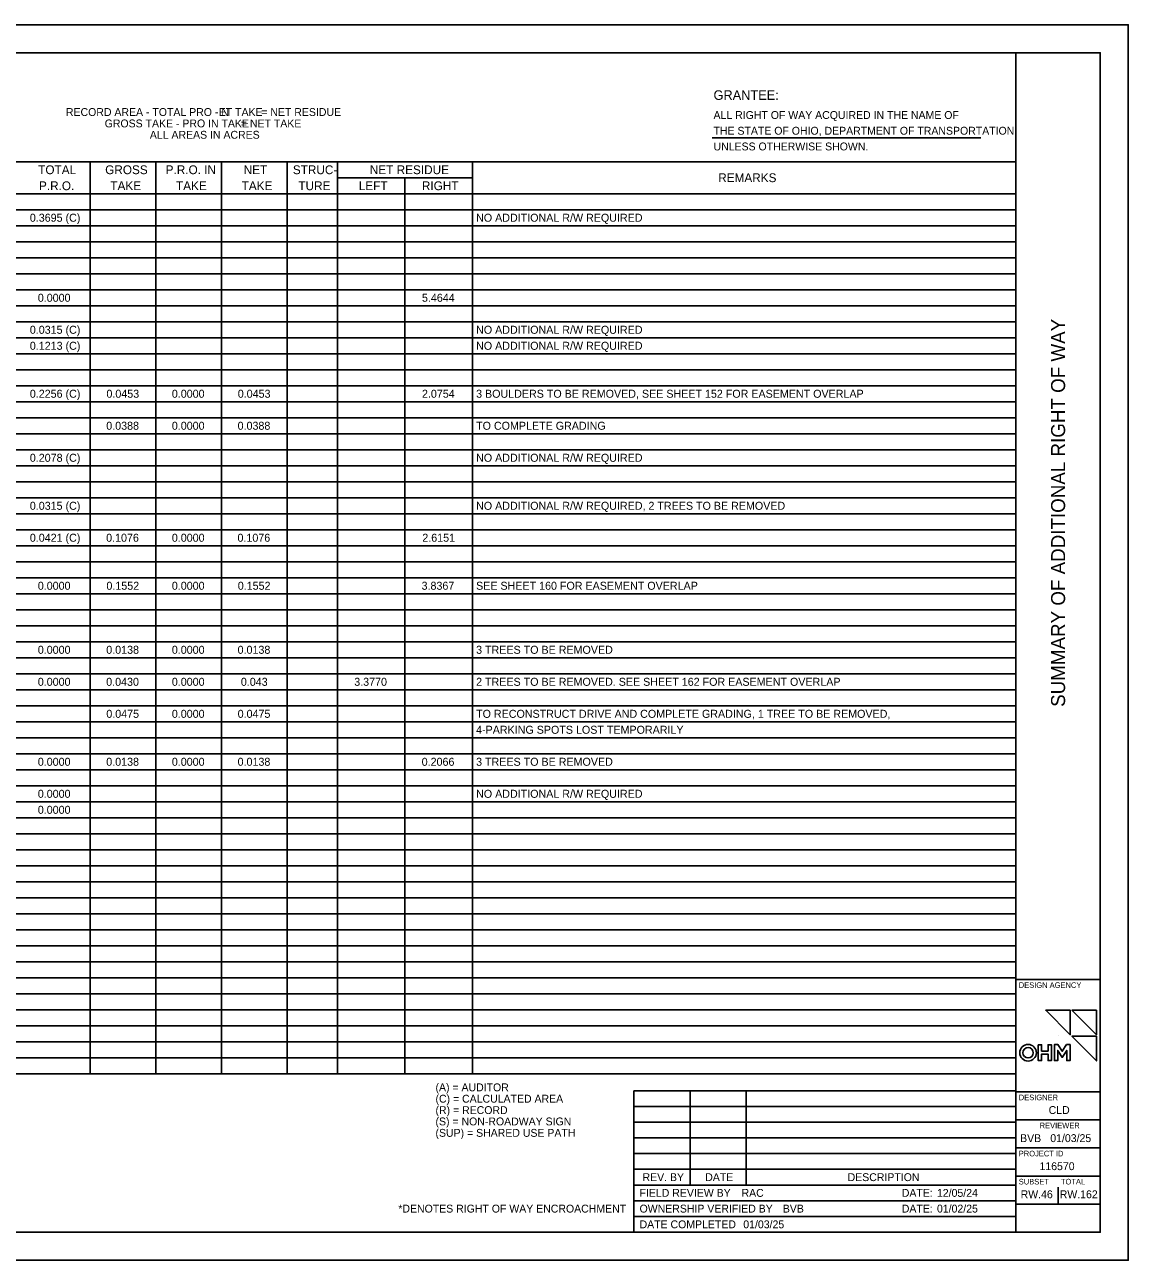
# Model space of a CAD drawing. Extents: x -3.6 to 34, y 0 to 22.
# Drawn here: x 14.35 to 34, y 0 to 22 of the extents above; entities that cross this region are included whole.
import ezdxf

# ---------------------------------------------------------------- set-up
doc = ezdxf.new("R2010")
doc.units = 0
for name, color, linetype in [('Default', 7, 'Continuous'), ('SH_Border', 7, 'Continuous'), ('SH_Cut_Line', 7, 'Continuous'), ('SH_Data', 7, 'Continuous'), ('SH_Text', 7, 'Continuous')]:
    doc.layers.add(name, color=color, linetype=linetype)

msp = doc.modelspace()

# ---------------------------------------------------------------- linework, layer by layer
at = {"layer": 'SH_Border'}
for p, q in [((32, 0.5), (32, 21.5)), ((32, 5), (33.5, 5)), ((32, 3), (33.5, 3)), ((32, 2.5), (33.5, 2.5)), ((32, 2), (33.5, 2)), ((32, 1.5), (33.5, 1.5)), ((32, 1), (33.5, 1))]:
    msp.add_line(p, q, dxfattribs=at)
msp.add_lwpolyline([(1.5, 21.5), (33.5, 21.5), (33.5, 0.5), (1.5, 0.5)], close=True, dxfattribs=at)
at = {"layer": 'SH_Cut_Line'}
msp.add_lwpolyline([(0, 0), (34, 0), (34, 22), (0, 22)], close=True, dxfattribs=at)
at = {"layer": 'SH_Data'}
for p, q in [((32.75, 4), (32.75, 4)), ((32.745, 3.557), (32.745, 3.737)), ((32.745, 3.737), (32.824, 3.613)), ((32.824, 3.613), (32.903, 3.737)), ((32.903, 3.737), (32.903, 3.557)), ((32.75, 1), (32.75, 1.3))]:
    msp.add_line(p, q, dxfattribs=at)
for points in [[(32.53, 4.453), (32.966, 4.015), (32.966, 4.453), (32.53, 4.453)], [(32.997, 4.453), (33.433, 4.015), (33.433, 4.453), (32.997, 4.453)], [(32.997, 3.988), (33.433, 3.55), (33.433, 3.988), (32.997, 3.988)], [(32.824, 3.721), (32.748, 3.84), (32.685, 3.84), (32.685, 3.557), (32.745, 3.557)], [(32.903, 3.557), (32.963, 3.557), (32.963, 3.84), (32.9, 3.84), (32.824, 3.721)]]:
    msp.add_lwpolyline(points, dxfattribs=at)
for points in [[(32.966, 4.453), (32.966, 4.015), (32.53, 4.453)], [(33.433, 4.453), (33.433, 4.015), (32.997, 4.453)], [(33.433, 3.988), (33.433, 3.55), (32.997, 3.988)], [(32.397, 3.838), (32.457, 3.838), (32.457, 3.724), (32.571, 3.724), (32.571, 3.838), (32.631, 3.838), (32.631, 3.556), (32.571, 3.556), (32.571, 3.671), (32.457, 3.671), (32.457, 3.556), (32.397, 3.556)], [(32.397, 3.838), (32.457, 3.838), (32.457, 3.724), (32.571, 3.724), (32.571, 3.838), (32.631, 3.838), (32.631, 3.556), (32.571, 3.556), (32.571, 3.671), (32.457, 3.671), (32.457, 3.556), (32.397, 3.556)], [(32.9, 3.84), (32.963, 3.84), (32.963, 3.557), (32.903, 3.557), (32.903, 3.737), (32.824, 3.613), (32.745, 3.737), (32.745, 3.557), (32.685, 3.557), (32.685, 3.84), (32.748, 3.84), (32.824, 3.721)]]:
    msp.add_lwpolyline(points, close=True, dxfattribs=at)
for radius in [0.148, 0.148, 0.0927, 0.0927]:
    msp.add_circle((32.215, 3.695), radius, dxfattribs=at)
at = {"layer": 'SH_Text'}
for p, q in [((26.592, 19.986), (31.372, 19.986)), ((1.5, 19.56), (32, 19.56)), ((15.516, 19.56), (15.516, 3.605)), ((16.685, 19.56), (16.685, 3.605)), ((17.854, 19.56), (17.854, 3.605)), ((19.024, 19.56), (19.024, 3.605)), ((19.917, 19.56), (19.917, 3.605)), ((22.321, 19.56), (22.321, 3.32)), ((32, 19.56), (32, 3.32)), ((19.917, 19.275), (22.321, 19.275)), ((21.119, 19.275), (21.119, 3.32)), ((1.5, 18.99), (32, 18.99)), ((1.5, 18.705), (32, 18.705)), ((1.5, 18.421), (32, 18.421)), ((1.5, 18.136), (32, 18.136)), ((1.5, 17.851), (32, 17.851)), ((1.5, 17.566), (32, 17.566)), ((1.5, 17.281), (32, 17.281)), ((1.5, 16.996), (32, 16.996)), ((1.5, 16.711), (32, 16.711)), ((1.5, 16.426), (32, 16.426)), ((1.5, 16.141), (32, 16.141)), ((1.5, 15.856), (32, 15.856)), ((1.5, 15.571), (32, 15.571)), ((1.5, 15.287), (32, 15.287)), ((1.5, 15.002), (32, 15.002)), ((1.5, 14.717), (32, 14.717)), ((1.5, 14.432), (32, 14.432)), ((1.5, 14.147), (32, 14.147)), ((1.5, 13.862), (32, 13.862)), ((1.5, 13.577), (32, 13.577)), ((1.5, 13.292), (32, 13.292)), ((1.5, 13.007), (32, 13.007)), ((1.5, 12.722), (32, 12.722)), ((1.5, 12.437), (32, 12.437)), ((1.5, 12.152), (32, 12.152)), ((1.5, 11.868), (32, 11.868)), ((1.5, 11.583), (32, 11.583)), ((1.5, 11.298), (32, 11.298)), ((1.5, 11.013), (32, 11.013)), ((1.5, 10.728), (32, 10.728)), ((1.5, 10.443), (32, 10.443)), ((1.5, 10.158), (32, 10.158)), ((1.5, 9.873), (32, 9.873)), ((1.5, 9.588), (32, 9.588)), ((1.5, 9.303), (32, 9.303)), ((1.5, 9.018), (32, 9.018)), ((1.5, 8.734), (32, 8.734)), ((1.5, 8.449), (32, 8.449)), ((1.5, 8.164), (32, 8.164)), ((1.5, 7.879), (32, 7.879)), ((1.5, 7.594), (32, 7.594)), ((1.5, 7.309), (32, 7.309)), ((1.5, 7.024), (32, 7.024)), ((1.5, 6.739), (32, 6.739)), ((1.5, 6.454), (32, 6.454)), ((1.5, 6.169), (32, 6.169)), ((1.5, 5.884), (32, 5.884)), ((1.5, 5.599), (32, 5.599)), ((1.5, 5.315), (32, 5.315)), ((1.5, 5.03), (32, 5.03)), ((1.5, 4.745), (32, 4.745)), ((1.5, 4.46), (32, 4.46)), ((1.5, 4.175), (32, 4.175)), ((1.5, 3.89), (32, 3.89)), ((1.5, 3.605), (32, 3.605)), ((15.516, 3.605), (15.516, 3.32)), ((16.685, 3.605), (16.685, 3.32)), ((17.854, 3.605), (17.854, 3.32)), ((19.024, 3.605), (19.024, 3.32)), ((19.917, 3.605), (19.917, 3.32)), ((1.5, 3.32), (21.119, 3.32)), ((21.119, 3.32), (32, 3.32)), ((25.197, 3.02), (25.197, 0.5)), ((25.197, 3.02), (32, 3.02)), ((26.197, 3.02), (26.197, 1.34)), ((27.197, 3.02), (27.197, 1.34)), ((25.197, 2.74), (32, 2.74)), ((25.197, 2.46), (32, 2.46)), ((25.197, 2.18), (32, 2.18)), ((25.197, 1.9), (32, 1.9)), ((25.197, 1.62), (32, 1.62)), ((25.197, 1.34), (32, 1.34)), ((25.197, 1.06), (32, 1.06)), ((25.197, 0.78), (32, 0.78)), ((32, 0.5), (32, 0.5))]:
    msp.add_line(p, q, dxfattribs=at)

# ---------------------------------------------------------------- texts
at = {"layer": 'Default'}
for s, p in [('(A) = AUDITOR', (21.663, 3.009)), ('(C) = CALCULATED AREA', (21.663, 2.807)), ('(R) = RECORD', (21.663, 2.604)), ('(S) = NON-ROADWAY SIGN', (21.663, 2.402)), ('(SUP) = SHARED USE PATH', (21.663, 2.199)), ('*DENOTES RIGHT OF WAY ENCROACHMENT', (21.001, 0.85))]:
    msp.add_text(s, height=0.14, dxfattribs=at).set_placement(p)
at = {"layer": 'SH_Data'}
msp.add_text('SUMMARY OF ADDITIONAL RIGHT OF WAY', height=0.25, rotation=90, dxfattribs=at).set_placement((32.875, 9.854))
for s, height, p in [('DESIGN AGENCY', 0.1, (32.05, 4.85)), ('DESIGNER', 0.1, (32.05, 2.85)), ('CLD', 0.14, (32.582, 2.605)), ('REVIEWER', 0.1, (32.422, 2.35)), ('BVB', 0.14, (32.074, 2.105)), ('01/03/25', 0.14, (32.611, 2.105)), ('PROJECT ID', 0.1, (32.05, 1.85)), ('SUBSET', 0.1, (32.05, 1.35)), ('TOTAL', 0.1, (32.8, 1.35)), ('RW.46', 0.14, (32.083, 1.105)), ('RW.162', 0.14, (32.779, 1.105))]:
    msp.add_text(s, height=height, dxfattribs=at).set_placement(p)
at = {"layer": 'SH_Text'}
for s, height, p in [('GRANTEE:', 0.17, (26.614, 20.662)), ('RECORD AREA - TOTAL PRO - N', 0.14, (15.082, 20.375)), ('ET TAKE', 0.14, (17.803, 20.375)), (' = NET RESIDUE', 0.14, (18.509, 20.375)), ('ALL RIGHT OF WAY ACQUIRED IN THE NAME OF', 0.14, (26.614, 20.322)), ('GROSS TAKE - PRO IN TAKE', 0.14, (15.772, 20.172)), (' = NET TAKE', 0.14, (18.145, 20.172)), ('ALL AREAS IN ACRES', 0.14, (16.576, 19.97)), ('THE STATE OF OHIO, DEPARTMENT OF TRANSPORTATION', 0.14, (26.614, 20.042)), ('UNLESS OTHERWISE SHOWN.', 0.14, (26.614, 19.762)), ('TOTAL', 0.1567, (14.588, 19.339)), ('GROSS', 0.1567, (15.781, 19.339)), ('P.R.O. IN', 0.1567, (16.858, 19.339)), ('NET', 0.1567, (18.247, 19.339)), ('STRUC-', 0.1567, (19.123, 19.339)), ('NET RESIDUE', 0.1567, (20.494, 19.339)), ('P.R.O.', 0.1567, (14.602, 19.054)), ('TAKE', 0.1567, (15.873, 19.054)), ('TAKE', 0.1567, (17.042, 19.054)), ('TAKE', 0.1567, (18.211, 19.054)), ('TURE', 0.1567, (19.221, 19.054)), ('LEFT', 0.1567, (20.297, 19.054)), ('RIGHT', 0.1567, (21.421, 19.054)), ('REMARKS', 0.1567, (26.698, 19.197)), ('0.3695 (C)', 0.1425, (14.439, 18.492)), ('NO ADDITIONAL R/W REQUIRED', 0.14246, (22.386, 18.492)), ('0.0000', 0.1425, (14.581, 17.067)), ('5.4644', 0.1425, (21.422, 17.067)), ('0.0315 (C)', 0.1425, (14.439, 16.497)), ('NO ADDITIONAL R/W REQUIRED', 0.14246, (22.386, 16.497)), ('0.1213 (C)', 0.1425, (14.439, 16.212)), ('NO ADDITIONAL R/W REQUIRED', 0.14246, (22.386, 16.212)), ('0.2256 (C)', 0.1425, (14.439, 15.358)), ('0.0453', 0.1425, (15.803, 15.358)), ('0.0000', 0.1425, (16.968, 15.358)), ('0.0453', 0.1425, (18.142, 15.358)), ('2.0754', 0.1425, (21.422, 15.358)), ('3 BOULDERS TO BE REMOVED, SEE SHEET 152 FOR EASEMENT OVERLAP', 0.14246, (22.386, 15.358)), ('0.0388', 0.1425, (15.8, 14.788)), ('0.0000', 0.1425, (16.968, 14.788)), ('0.0388', 0.1425, (18.139, 14.788)), ('TO COMPLETE GRADING', 0.14246, (22.386, 14.788)), ('0.2078 (C)', 0.1425, (14.439, 14.218)), ('NO ADDITIONAL R/W REQUIRED', 0.14246, (22.386, 14.218)), ('0.0315 (C)', 0.1425, (14.439, 13.363)), ('NO ADDITIONAL R/W REQUIRED, 2 TREES TO BE REMOVED', 0.14246, (22.386, 13.363)), ('0.0421 (C)', 0.1425, (14.439, 12.794)), ('0.1076', 0.1425, (15.798, 12.794)), ('0.0000', 0.1425, (16.968, 12.794)), ('0.1076', 0.1425, (18.137, 12.794)), ('2.6151', 0.1425, (21.428, 12.794)), ('0.0000', 0.1425, (14.581, 11.939)), ('0.1552', 0.1425, (15.803, 11.939)), ('0.0000', 0.1425, (16.968, 11.939)), ('0.1552', 0.1425, (18.142, 11.939)), ('3.8367', 0.1425, (21.415, 11.939)), ('SEE SHEET 160 FOR EASEMENT OVERLAP', 0.14246, (22.386, 11.939)), ('0.0000', 0.1425, (14.581, 10.799)), ('0.0138', 0.1425, (15.8, 10.799)), ('0.0000', 0.1425, (16.968, 10.799)), ('0.0138', 0.1425, (18.139, 10.799)), ('3 TREES TO BE REMOVED', 0.14246, (22.386, 10.799)), ('0.0000', 0.1425, (14.581, 10.229)), ('0.0430', 0.1425, (15.799, 10.229)), ('0.0000', 0.1425, (16.968, 10.229)), ('0.043', 0.1425, (18.197, 10.229)), ('3.3770', 0.1425, (20.216, 10.229)), ('2 TREES TO BE REMOVED. SEE SHEET 162 FOR EASEMENT OVERLAP', 0.14246, (22.386, 10.229)), ('0.0475', 0.1425, (15.801, 9.659)), ('0.0000', 0.1425, (16.968, 9.659)), ('0.0475', 0.1425, (18.14, 9.659)), ('TO RECONSTRUCT DRIVE AND COMPLETE GRADING, 1 TREE TO BE REMOVED,', 0.14246, (22.386, 9.659)), ('4-PARKING SPOTS LOST TEMPORARILY', 0.14246, (22.386, 9.375)), ('0.0000', 0.1425, (14.581, 8.805)), ('0.0138', 0.1425, (15.8, 8.805)), ('0.0000', 0.1425, (16.968, 8.805)), ('0.0138', 0.1425, (18.139, 8.805)), ('0.2066', 0.1425, (21.417, 8.805)), ('3 TREES TO BE REMOVED', 0.14246, (22.386, 8.805)), ('0.0000', 0.1425, (14.581, 8.235)), ('NO ADDITIONAL R/W REQUIRED', 0.14246, (22.386, 8.235)), ('0.0000', 0.1425, (14.581, 7.95)), ('REV. BY', 0.14, (25.35, 1.41)), ('DATE', 0.14, (26.466, 1.41)), ('DESCRIPTION', 0.14, (29.002, 1.41)), ('116570', 0.14, (32.419, 1.605)), ('FIELD REVIEW BY', 0.14, (25.297, 1.13)), ('RAC                      ', 0.14, (27.113, 1.13)), ('DATE:', 0.14, (29.967, 1.13)), ('12/05/24', 0.14, (30.593, 1.13)), ('OWNERSHIP VERIFIED BY', 0.14, (25.297, 0.85)), ('BVB               ', 0.14, (27.848, 0.85)), ('DATE:', 0.14, (29.967, 0.85)), ('01/02/25', 0.14, (30.593, 0.85)), ('DATE COMPLETED', 0.14, (25.297, 0.57)), ('01/03/25                            ', 0.14, (27.144, 0.57))]:
    msp.add_text(s, height=height, dxfattribs=at).set_placement(p)

doc.saveas('drawing.dxf')
